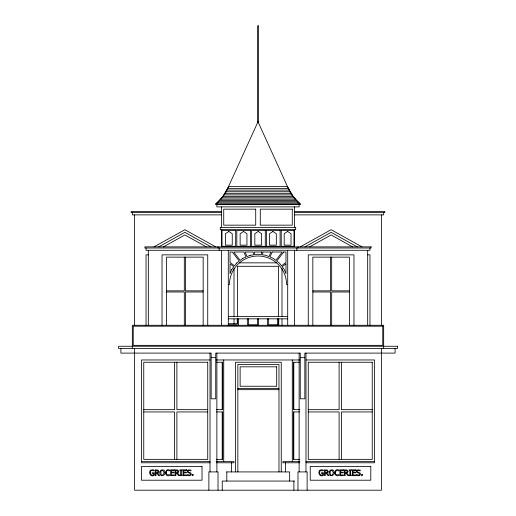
<?xml version="1.0" encoding="UTF-8"?>
<svg xmlns="http://www.w3.org/2000/svg" width="516" height="516" viewBox="0 0 516 516"><rect width="100%" height="100%" fill="white"/><g stroke="black" fill="none" stroke-linecap="round" stroke-linejoin="round"><path stroke-width="0.77" d="M225.498 193.197L258 121.763L290.502 193.197M227.659 188.379L228.491 186.631L287.509 186.631L293.172 196.377L300.273 204.02L300.273 204.594L215.727 204.594L215.727 204.02L222.828 196.377L227.659 188.379L288.341 188.379M220.861 199.305L224.57 194.416M218.842 201.621L215.727 204.02L300.273 204.02L297.158 201.621M154.039 246.861L184.883 229.723L215.727 246.861M158.741 246.861L184.883 232.335L211.025 246.861M163.449 246.861L184.883 234.954L206.323 246.861M300.273 246.861L331.117 229.723L361.961 246.861M304.975 246.861L331.117 232.335L357.259 246.861M309.677 246.861L331.117 234.954L352.551 246.861M226.782 190.082L289.218 190.082M225.86 191.733L290.14 191.733M224.892 193.339L291.108 193.339M223.88 194.887L292.12 194.887M222.828 196.377L293.172 196.377M221.732 197.809L294.268 197.809M220.603 199.182L295.397 199.182M219.435 200.492L296.565 200.492M218.236 201.73L297.764 201.73M216.997 202.911L299.003 202.911M221.441 211.444L131.187 211.444L131.187 212.586L221.441 212.586M294.559 211.444L384.813 211.444L384.813 212.586L294.559 212.586M221.441 214.875L132.335 214.875L132.335 212.586M294.559 214.875L383.665 214.875L383.665 212.586M148.324 254.859L146.041 254.859L146.041 325.686M367.676 254.859L369.959 254.859L369.959 325.686M239.605 262.857L276.395 262.857M228.298 284.561L229.439 284.561A28.561 28.561 0 0 1 258 256A28.561 28.561 0 0 1 286.561 284.561L287.702 284.561M166.604 290.843L184.315 290.843L184.315 257.142M203.162 290.843L185.457 290.843L185.457 257.142M312.838 290.843L330.543 290.843L330.543 257.142M349.397 290.843L331.685 290.843L331.685 257.142M166.604 291.985L184.315 291.985L184.315 325.686M203.162 291.985L185.457 291.985L185.457 325.686M312.838 292.004L330.543 291.985L330.53 325.686M349.397 291.985L331.685 291.985L331.685 325.686M228.298 316.547L287.702 316.547M228.298 318.836L287.702 318.836M228.298 323.693L237.244 323.693L237.244 318.836M228.298 324.835L237.244 324.835M211.16 357.678L215.727 357.678M300.273 357.678L304.84 357.678M210.018 359.962L141.474 359.962L141.474 462.781L210.018 462.781M216.114 359.962L299.886 359.962M305.982 359.962L374.526 359.962L374.526 462.781L305.982 462.781M216.481 362.245L222.706 362.245L222.706 409.659L216.481 409.659M299.519 362.245L293.294 362.245L293.294 409.659L299.519 409.659M237.844 388.522L278.969 388.522M237.844 389.664L278.969 389.664M143.758 409.659L174.601 409.659L174.601 362.245M207.735 409.659L176.885 409.659L176.885 362.245M308.265 409.659L339.115 409.659L339.115 362.245M372.242 409.659L341.398 409.659L341.398 362.245M143.758 411.942L174.601 411.942L174.601 459.356M207.735 411.942L176.885 411.942L176.885 459.356M216.481 411.942L222.706 411.942L222.706 459.356L216.481 459.356M299.519 411.942L293.294 411.942L293.294 459.356L299.519 459.356M308.265 411.942L339.115 411.942L339.115 459.356M372.242 411.942L341.398 411.942L341.398 459.356M141.474 461.639L210.018 461.639M216.114 461.639L233.948 461.639L233.948 462.781L216.585 462.781M299.886 461.639L282.897 461.639L282.897 462.781L299.719 462.781M305.982 461.639L374.526 461.639M226.55 471.921L289.657 471.921L289.657 481.06M294.559 481.06L222.248 481.06L222.248 490.2M291.43 194.416L295.139 199.305M395.095 348.539L395.095 353.105L304.84 353.105L304.84 398.803L300.273 398.803L300.273 353.105L215.727 353.105L215.727 398.803L211.16 398.803L211.16 353.105L120.905 353.105L120.905 348.539M383.665 348.539L383.665 325.28L132.335 325.28L132.335 348.539M381.382 214.875L381.382 325.299M381.382 348.539L381.382 490.2L134.618 490.2L134.618 348.539M369.959 248.002L369.959 250.286L146.041 250.286L146.041 248.002M367.676 250.286L367.676 325.564M353.963 325.564L353.963 254.859L308.265 254.859L308.265 325.564M349.397 325.686L349.397 257.142L312.838 257.142L312.838 325.686M307.123 490.2L307.123 471.921L297.984 471.921L297.984 490.2M305.982 353.105L305.982 471.921M299.125 204.02L299.125 206.877L216.875 206.877L216.875 204.02M299.125 353.105L299.125 471.921M297.984 246.861L297.984 248.002M296.842 248.002L296.842 250.286M294.559 206.877L294.559 227.44M294.559 229.723L294.559 246.861M294.559 250.286L294.559 325.461M293.894 481.06L293.894 490.2M293.804 362.245L293.804 409.659M293.804 411.942L293.804 459.356M292.275 359.962L292.275 461.639M287.702 250.286L287.702 325.461M285.419 462.781L285.419 471.921M281.994 268.468L281.994 316.585M281.994 318.991L281.994 325.403M281.252 471.921L281.252 362.245L235.554 362.245L235.554 471.921M278.969 471.921L278.969 364.535L237.844 364.535L237.844 471.921M278.756 318.836L278.756 325.015M278.563 316.663L278.563 266.282L237.437 266.282L237.437 316.663M278.563 318.262L278.563 325.461M277.614 318.836L277.614 324.835L268.662 324.835L268.662 318.836M267.52 318.836L267.52 325.015M258.574 318.836L258.574 325.015M257.426 318.836L257.426 324.835L248.48 324.835L248.48 318.836M247.338 318.836L247.338 325.015M238.386 318.836L238.386 325.015M237.437 318.262L237.437 323.861M234.006 268.468L234.006 316.585M234.006 318.991L234.006 323.803M231.394 462.781L231.394 471.921M228.298 250.286L228.298 325.461M226.821 471.921L226.821 481.06M223.725 359.962L223.725 461.639M222.196 362.245L222.196 409.659M222.196 411.942L222.196 459.356M221.441 206.877L221.441 227.44M221.441 229.723L221.441 246.861M221.441 250.286L221.441 325.461M219.158 248.002L219.158 250.286M218.016 246.861L218.016 248.002M218.016 490.2L218.016 471.921L208.877 471.921L208.877 490.2M216.875 353.105L216.875 471.921M210.018 353.105L210.018 471.921M207.735 325.564L207.735 254.859L162.037 254.859L162.037 325.564M203.162 325.686L203.162 257.142L166.604 257.142L166.604 325.686M148.324 250.286L148.324 325.564M134.618 214.875L134.618 325.299M164.191 472.753C159.812 481.912 159.831 463.574 164.191 472.753M333.439 472.753C329.06 481.912 329.085 463.574 333.439 472.753M150.395 472.224C149.892 474.056 151.691 475.817 153.491 474.913L153.491 473.411L152.143 473.411L152.143 472.733L154.252 472.733L154.252 475.268C149.937 478.287 147.357 469.876 152.33 469.741A3.728 3.728 0 0 1 153.839 470.063L154.226 470.237C154.639 472.082 150.259 468.876 150.395 472.224M166.345 472.224C165.346 476.816 170.228 473.533 169.919 475.262C164.301 478.538 164.32 466.993 169.919 470.231C170.37 472.037 166.152 468.915 166.345 472.224M319.643 472.224C319.146 474.056 320.946 475.817 322.739 474.913L322.739 473.411L321.397 473.411L321.397 472.733L323.506 472.733L323.506 475.268C319.185 478.287 316.605 469.876 321.578 469.741A3.728 3.728 0 0 1 323.093 470.063L323.48 470.237C323.887 472.082 319.514 468.876 319.643 472.224M335.6 472.224C334.6 476.816 339.483 473.533 339.173 475.262C333.555 478.538 333.568 466.993 339.173 470.231C339.625 472.037 335.406 468.915 335.6 472.224M159.895 472.063C158.696 477.79 167.565 475.778 164.591 470.94A2.225 2.225 0 0 0 163.488 469.934L160.921 470.173L159.895 472.063M329.15 472.063C327.95 477.79 336.819 475.778 333.839 470.94A2.225 2.225 0 0 0 332.743 469.934L330.175 470.173L329.15 472.063M187.34 471.063C186.618 473.553 190.843 472.366 190.333 474.52C189.553 476.474 186.798 473.082 187.263 475.307C188.579 476.12 191.159 475.965 191.217 474.004C191.449 471.856 187.682 473.03 188.192 470.953C188.908 469.173 191.513 472.224 190.991 470.115L188.482 469.857A1.851 1.851 0 0 0 187.618 470.469L187.34 471.063M356.595 471.063C355.872 473.553 360.097 472.366 359.581 474.52C358.807 476.474 355.976 473.062 356.517 475.307C357.833 476.12 360.413 475.965 360.471 474.004C360.703 471.856 356.937 473.03 357.446 470.953C358.162 469.173 360.768 472.224 360.245 470.115L357.736 469.857A1.851 1.851 0 0 0 356.866 470.469L356.595 471.063M261.709 252.001L261.354 254.717L258 254.272L254.646 254.717L254.291 252.001L261.709 252.001M262.863 252.001L262.489 254.865L265.837 255.304L268.965 256.6L270.868 252.001L262.863 252.001M158.864 471.424L158.541 472.488L157.657 473.127L159.721 475.655L158.722 475.655L156.877 473.346L156 473.346L156 475.655L155.226 475.655L155.226 469.844L157.89 469.992L158.864 471.424M178.762 471.424L178.439 472.488L177.556 473.127L179.626 475.655L178.62 475.655L176.782 473.346L175.898 473.346L175.898 475.655L175.124 475.655L175.124 469.844L177.788 469.992L178.762 471.424M328.111 471.424L327.789 472.488L326.905 473.127L328.976 475.655L327.976 475.655L326.131 473.346L325.248 473.346L325.248 475.655L324.474 475.655L324.474 469.844L327.144 469.992L328.111 471.424M348.016 471.424L347.694 472.488L346.81 473.127L348.874 475.655L347.874 475.655L346.03 473.346L345.152 473.346L345.152 475.655L344.378 475.655L344.378 469.844L347.042 469.992L348.016 471.424M158.051 471.482L157.522 472.553L156 472.701L156 470.508L157.69 470.708L158.051 471.482M177.956 471.482L177.42 472.553L175.898 472.701L175.898 470.508L177.588 470.708L177.956 471.482M327.305 471.482L326.77 472.553L325.248 472.701L325.248 470.508L326.938 470.708L327.305 471.482M347.203 471.482L346.675 472.553L345.152 472.701L345.152 470.508L346.842 470.708L347.203 471.482M231.768 269.416L230.013 273.661L230.013 263.805L233.825 266.733L231.768 269.416M272.106 252.001L270.023 257.039L273.145 258.329L275.828 260.387L282.265 252.001L272.106 252.001M236.58 263.141L234.522 265.83L230.013 262.367L230.013 252.001L232.297 252.001L239.263 261.083L236.58 263.141M283.703 252.001L276.737 261.083L279.42 263.141L281.478 265.83L285.987 262.367L285.987 252.001L283.703 252.001M242.855 258.329L240.172 260.387L233.735 252.001L243.894 252.001L245.977 257.039L242.855 258.329M285.987 263.805L282.175 266.733L284.232 269.416L285.987 273.661L285.987 263.805M228.846 231.439L225.44 233.722L225.44 245.145L232.252 245.145L232.252 233.722L228.846 231.439M243.539 231.439L240.134 233.722L240.134 245.145L246.938 245.145L246.938 233.722L243.539 231.439M258.226 231.439L254.827 233.722L254.827 245.145L261.631 245.145L261.631 233.722L258.226 231.439M272.919 231.439L269.513 233.722L269.513 245.145L276.324 245.145L276.324 233.722L272.919 231.439M287.612 231.439L284.206 233.722L284.206 245.145L291.018 245.145L291.018 233.722L287.612 231.439M250.163 255.304L247.035 256.6L245.132 252.001L253.137 252.001L253.511 254.865L250.163 255.304M258.284 25.8L257.716 25.8L257.716 122.395L258.284 122.395L258.284 25.8M255.717 209.161L223.725 209.161L223.725 225.157L255.717 225.157L255.717 209.161M292.275 209.161L260.283 209.161L260.283 225.157L292.275 225.157L292.275 209.161M295.7 227.44L220.3 227.44L220.3 229.723L295.7 229.723L295.7 227.44M235.677 230.297L222.015 230.297L222.015 246.293L235.677 246.293L235.677 230.297M250.486 230.297L236.818 230.297L236.818 246.293L250.486 246.293L250.486 230.297M265.288 230.297L251.627 230.297L251.627 246.293L265.288 246.293L265.288 230.297M280.098 230.297L266.43 230.297L266.43 246.293L280.098 246.293L280.098 230.297M293.985 230.297L281.239 230.297L281.239 246.293L293.985 246.293L293.985 230.297M371.101 246.861L144.899 246.861L144.899 248.002L371.101 248.002L371.101 246.861M382.756 326.196L133.244 326.196L133.244 345.339L382.756 345.339L382.756 326.196M397.378 346.255L118.622 346.255L118.622 348.539L397.378 348.539L397.378 346.255M207.735 362.245L143.758 362.245L143.758 459.356L207.735 459.356L207.735 362.245M372.242 362.245L308.265 362.245L308.265 459.356L372.242 459.356L372.242 362.245M276.686 366.818L240.127 366.818L240.127 386.239L276.686 386.239L276.686 366.818M202.02 466.503L141.474 466.503L141.474 480.215L202.02 480.215L202.02 466.503M370.791 466.503L310.239 466.503L310.239 480.215L370.791 480.215L370.791 466.503M174.273 469.844L170.641 469.844L170.641 475.655L174.273 475.655L174.273 474.972L171.415 474.972L171.415 472.811L174.079 472.811L174.079 472.127L171.415 472.127L171.415 470.534L174.273 470.534L174.273 469.844M182.116 469.844L179.858 469.844L179.858 470.437L180.6 470.437L180.6 475.062L179.858 475.062L179.858 475.655L182.116 475.655L182.116 475.062L181.374 475.062L181.374 470.437L182.116 470.437L182.116 469.844M186.702 469.844L183.07 469.844L183.07 475.655L186.702 475.655L186.702 474.972L183.838 474.972L183.838 472.811L186.508 472.811L186.508 472.127L183.838 472.127L183.838 470.534L186.702 470.534L186.702 469.844M343.527 469.844L339.896 469.844L339.896 475.655L343.527 475.655L343.527 474.972L340.663 474.972L340.663 472.811L343.333 472.811L343.333 472.127L340.663 472.127L340.663 470.534L343.527 470.534L343.527 469.844M351.37 469.844L349.113 469.844L349.113 470.437L349.854 470.437L349.854 475.062L349.113 475.062L349.113 475.655L351.37 475.655L351.37 475.062L350.628 475.062L350.628 470.437L351.37 470.437L351.37 469.844M355.956 469.844L352.318 469.844L352.318 475.655L355.956 475.655L355.956 474.972L353.092 474.972L353.092 472.811L355.756 472.811L355.756 472.127L353.092 472.127L353.092 470.534L355.956 470.534L355.956 469.844M193.087 474.546L192.158 474.546L192.158 475.655L193.087 475.655L193.087 474.546M362.342 474.546L361.406 474.546L361.406 475.655L362.342 475.655L362.342 474.546"/></g></svg>
